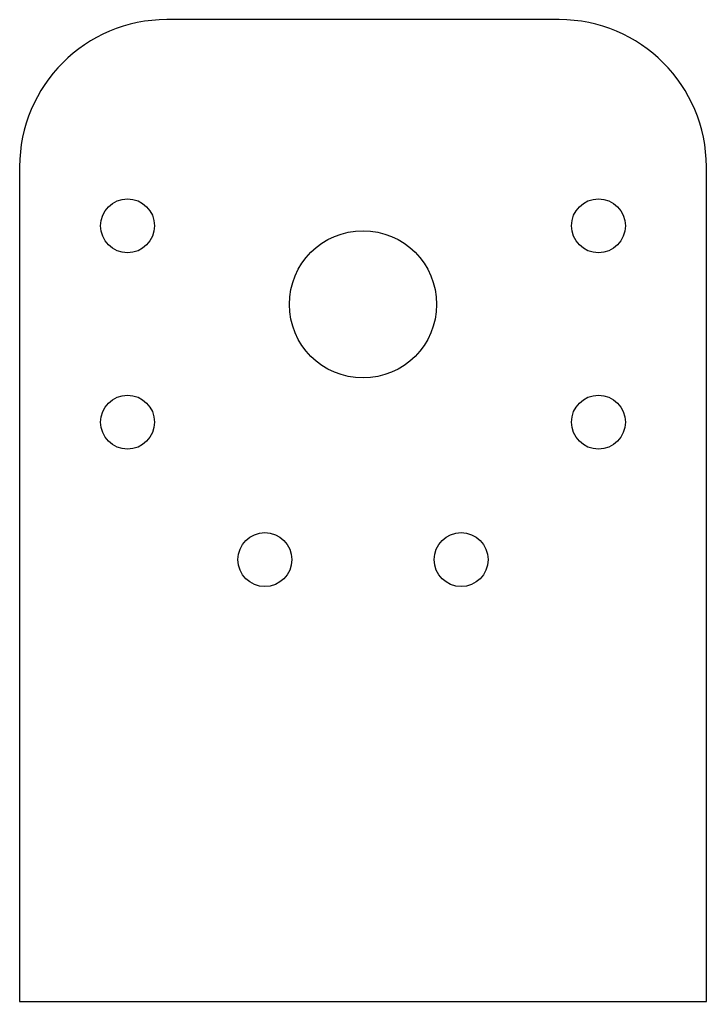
# Model space of a CAD drawing. Header units: millimetres. Extents: x -35 to 35, y -50 to 50.
import ezdxf

# ---------------------------------------------------------------- set-up
doc = ezdxf.new("R2010")
doc.units = ezdxf.units.MM

msp = doc.modelspace()

# ---------------------------------------------------------------- linework, layer by layer
at = {"color": 7, "linetype": 'Continuous', "lineweight": 25}
for p, q in [((20, 50), (-20, 50)), ((-35, 35), (-35, -50)), ((35, -50), (35, 35)), ((-35, -50), (35, -50))]:
    msp.add_line(p, q, dxfattribs=at)
for centre, radius in [((-24, 29), 2.75), ((24, 29), 2.75), ((0, 21), 7.5), ((-24, 9), 2.75), ((24, 9), 2.75), ((-10, -5), 2.75), ((10, -5), 2.75)]:
    msp.add_circle(centre, radius, dxfattribs=at)
for centre, start, end in [((-20, 35), 90, 180), ((20, 35), 0, 90)]:
    msp.add_arc(centre, 15, start, end, dxfattribs=at)

doc.saveas('drawing.dxf')
